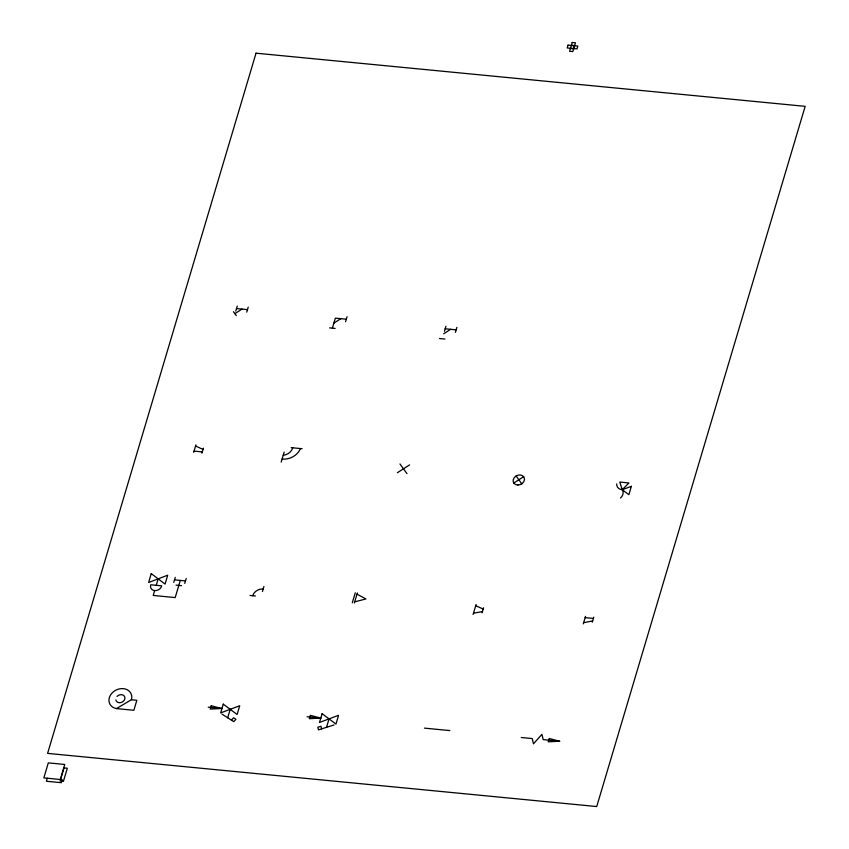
<?xml version="1.0" encoding="UTF-8"?>
<svg xmlns="http://www.w3.org/2000/svg" width="849" height="849" viewBox="0 0 849 849"><rect width="100%" height="100%" fill="white"/><g stroke="black" fill="none" stroke-linecap="round" stroke-linejoin="round"><path stroke-width="1.27" d="M47.279 778.246L46.387 781.25L61.319 782.693L62.21 779.7L43.84 777.886L48.308 762.88L64.779 764.471L60.311 779.478M193.699 452.358L195.928 444.855M235.757 311.074L237.253 306.075M154.667 590.586A5.879 4.807 -26 0 1 150.761 584.781L161.724 585.842A5.879 4.807 -26 0 1 154.667 590.586L153.223 595.446L175.191 597.579L180.296 580.419M156.237 585.311L158.169 578.848M201.935 453.164L203.42 448.155M246.741 312.135L248.226 307.136M173.758 582.361L175.244 577.352M184.732 583.422L186.228 578.424M281.189 462.121L284.16 452.114M332.373 328.149L335.344 318.142L346.328 319.203M262.437 591.52L263.933 586.51M227.681 717.755L230.196 709.318M345.585 321.707L347.071 316.709M352.303 602.79L355.275 592.782M354.362 602.992L357.333 592.984M326.525 727.328L329.041 718.891M444.43 331.28L445.916 326.271M455.414 332.341L456.9 327.343M573.765 48.584L574.614 45.772M473.105 614.485L476.087 604.488M482.083 612.787L483.58 607.778M583.305 623.866L585.534 616.363M592.284 622.168L593.769 617.17M231.437 720.154L233.56 717.787L235.937 719.305L233.815 721.671L221.95 714.094M234.865 313.663L241.997 309.1M333.859 323.14L340.842 318.672M443.687 333.774L450.66 329.306M397.374 472.723L409.589 464.902M513.783 483.028L523.653 476.703M116.483 708.597L131.351 699.746L136.848 700.276L133.866 710.284L116.483 708.597A11.801 9.647 -26 0 1 109.532 697.061A11.801 9.647 -26 0 1 123.667 688.677A11.801 9.647 -26 0 1 131.393 699.746M334.06 724.95L318.471 729.864L317.844 727.232L320.964 726.256L321.591 728.888M354.702 601.824L365.919 598.959L356.994 594.151M583.656 622.688L592.655 620.916M473.477 613.233L482.465 611.535M320.805 718.084L309.323 718.689L310.32 715.357L320.805 718.084L307.073 716.758M559.671 741.219L548.189 741.824L549.186 738.481L559.671 741.219L543.201 739.617L541.938 734.353L533.469 743.83L532.217 738.556L521.233 737.494M571.366 45.273L574.603 45.581M570.422 48.457L573.659 48.764M236.5 308.569L247.483 309.63M445.173 328.775L456.157 329.837M329.624 327.884L335.111 328.414M439.442 338.518L444.94 339.048M291.143 447.646L302.127 448.707M194.071 451.116L202.306 451.912M585.163 617.616L593.398 618.412M174.501 579.856L185.485 580.918M176.061 585.152L181.548 585.683M249.967 595.457L255.464 595.987M208.228 707.185L221.96 708.522M424.447 728.124L449.843 730.586M475.716 605.73L483.208 609.03M195.578 446.043L203.049 449.408M516.118 475.981L521.859 483.919M399.985 463.978L406.989 473.657M233.454 311.71L236.287 315.626M620.502 497.992A7.599 6.208 -26 0 0 622.211 489.724L619.781 482.062L628.929 482.954L622.211 489.724A7.599 6.208 -26 0 1 616.692 483.909M292.746 447.805A9.551 7.811 -26 0 1 283.226 455.276M300.429 448.622A15.441 12.618 -26 0 1 282.123 458.991M252.715 595.722A8.819 7.206 -26 0 1 263.179 589.015M117.035 696.435A4.712 3.852 -26 0 1 124.145 695.915A4.712 3.852 -26 0 1 122.044 702.155A4.712 3.852 -26 0 1 115.867 699.916M256.037 53.179L47.597 753.381L596.72 806.55L805.16 106.348L256.037 53.179M64.025 767.91L60.12 781.038L63.41 781.356L67.326 768.228L64.025 767.91M151.249 573.606L148.607 582.499L167.72 575.197L165.077 584.091L151.249 573.606M211.242 705.763L210.255 709.095L221.727 708.49L211.242 705.763M223.266 704.139L220.655 712.895L239.736 705.742L237.126 714.487L223.266 704.139M322.1 713.712L319.5 722.467L338.581 715.304L335.971 724.059L322.1 713.712M568.023 45.135L567.185 47.947L577.002 48.902L577.84 46.079L568.023 45.135M572.205 42.45L569.583 51.269L572.82 51.587L575.442 42.768L572.205 42.45M631.369 486.328L628.886 494.659L622.211 489.724L631.369 486.328M517.975 485.012A5.879 4.807 -26 0 0 524.088 477.414A5.879 4.807 -26 0 0 514.335 477.52A5.879 4.807 -26 0 0 517.975 485.012"/></g></svg>
